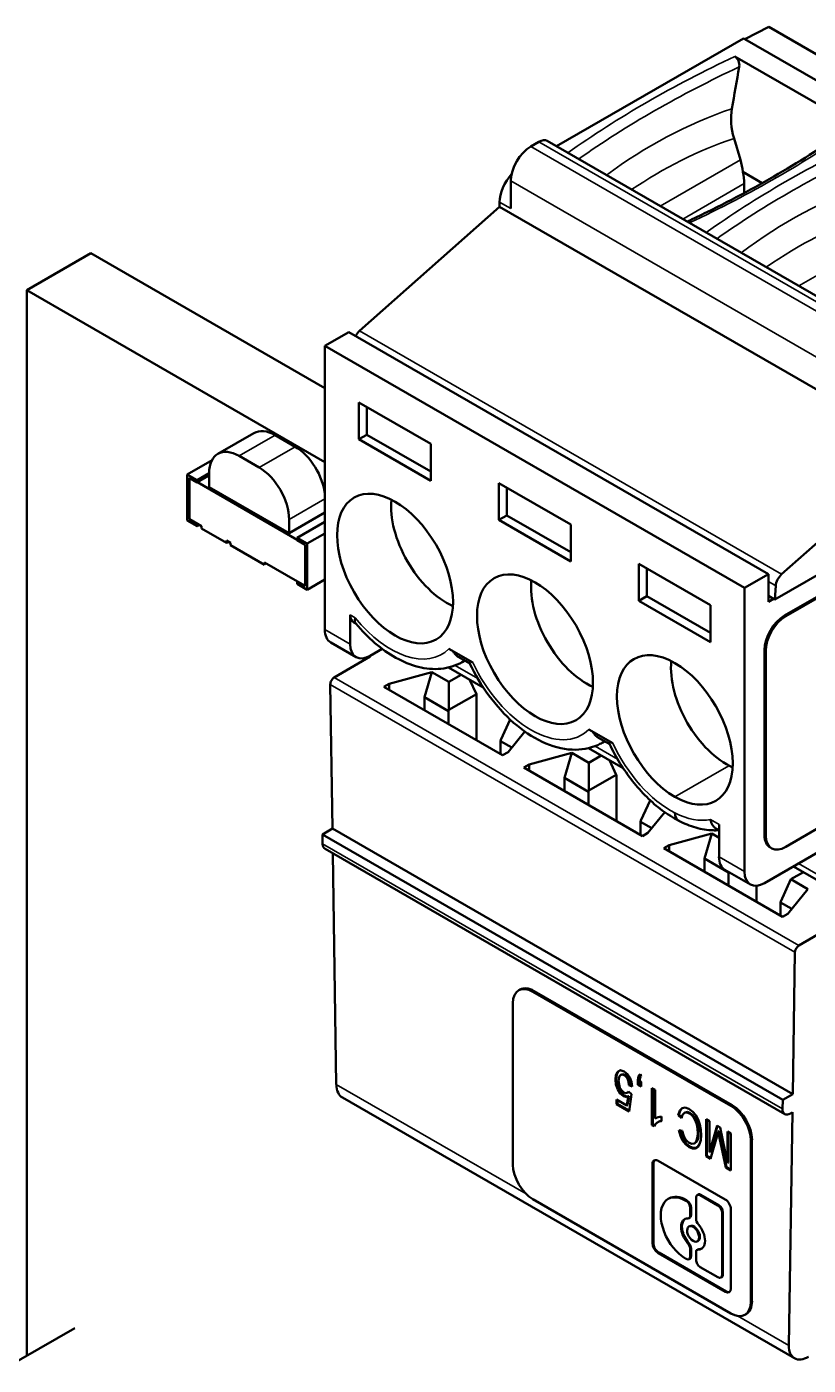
# Model space of a CAD drawing. Header units: millimetres. Extents: x 3100 to 5091, y 868 to 1900.
# Drawn here: x 4065.49 to 4079.31, y 1717.52 to 1741.21 of the extents above; entities that cross this region are included whole.
import ezdxf

# ---------------------------------------------------------------- set-up
doc = ezdxf.new("R2010")
doc.units = ezdxf.units.MM
doc.header["$LTSCALE"] = 1.8
doc.layers.add('외형선(ISO)', color=7, linetype='Continuous', lineweight=50)
doc.layers.add('좁은 외형선(ISO)', color=7, linetype='Continuous', lineweight=35)

msp = doc.modelspace()

# ---------------------------------------------------------------- linework, layer by layer
at = {"layer": '외형선(ISO)'}
for p, q in [((4078.19, 1740.99), (4078.614, 1741.21)), ((4078.614, 1741.21), (4086.035, 1736.925)), ((4074.862, 1739.094), (4078.168, 1741.003)), ((4078.168, 1741.003), (4078.19, 1740.99)), ((4078.19, 1740.99), (4085.611, 1736.706)), ((4078.015, 1740.683), (4080.164, 1739.442)), ((4074.407, 1739.092), (4074.548, 1739.174)), ((4074.698, 1739.188), (4081.787, 1735.096)), ((4078.001, 1739.233), (4078.114, 1738.856)), ((4078.501, 1738.443), (4078.155, 1738.642)), ((4074.053, 1737.99), (4074.053, 1738.48)), ((4078.182, 1738.433), (4078.182, 1738.268)), ((4073.855, 1738.022), (4073.855, 1738.104)), ((4071.379, 1735.827), (4073.855, 1738.022)), ((4081.318, 1733.713), (4073.855, 1738.022)), ((4066.625, 1737.2), (4065.493, 1736.547)), ((4066.625, 1737.2), (4070.765, 1734.81)), ((4070.765, 1733.503), (4065.493, 1736.547)), ((4065.493, 1736.547), (4065.493, 1717.686)), ((4070.765, 1735.561), (4071.189, 1735.806)), ((4071.189, 1735.806), (4078.61, 1731.521)), ((4070.765, 1730.54), (4070.765, 1735.561)), ((4070.765, 1735.561), (4078.186, 1731.276)), ((4071.366, 1734.561), (4071.366, 1733.908)), ((4072.639, 1733.826), (4071.366, 1734.561)), ((4071.507, 1734.479), (4071.507, 1733.989)), ((4069.51, 1734.016), (4068.873, 1733.649)), ((4070.238, 1733.775), (4069.885, 1733.979)), ((4071.366, 1733.908), (4071.507, 1733.989)), ((4071.366, 1733.908), (4072.639, 1733.173)), ((4072.639, 1733.336), (4071.507, 1733.989)), ((4072.639, 1733.173), (4072.639, 1733.826)), ((4069.602, 1733.408), (4069.248, 1733.612)), ((4078.843, 1731.518), (4081.318, 1733.713)), ((4068.77, 1733.539), (4068.331, 1733.286)), ((4082.728, 1733.384), (4078.721, 1731.071)), ((4068.331, 1733.286), (4068.331, 1732.47)), ((4068.507, 1733.184), (4068.331, 1733.286)), ((4068.366, 1733.225), (4068.507, 1733.143)), ((4068.366, 1732.49), (4068.366, 1733.225)), ((4068.371, 1733.222), (4068.371, 1732.493)), ((4068.507, 1733.184), (4068.718, 1733.305)), ((4068.507, 1733.143), (4068.507, 1733.184)), ((4068.507, 1733.143), (4068.513, 1733.146)), ((4068.513, 1733.146), (4068.718, 1733.265)), ((4070.275, 1732.129), (4068.513, 1733.146)), ((4068.718, 1733.305), (4068.718, 1733.061)), ((4073.841, 1733.132), (4073.841, 1732.479)), ((4075.114, 1732.397), (4073.841, 1733.132)), ((4068.718, 1733.061), (4070.132, 1732.244)), ((4073.982, 1732.56), (4073.982, 1733.05)), ((4078.893, 1730.787), (4082.575, 1732.913)), ((4082.496, 1732.842), (4078.914, 1730.774)), ((4068.331, 1732.47), (4068.507, 1732.368)), ((4068.371, 1732.493), (4068.366, 1732.49)), ((4068.507, 1732.408), (4068.366, 1732.49)), ((4068.371, 1732.493), (4068.513, 1732.411)), ((4068.513, 1732.411), (4068.507, 1732.408)), ((4068.507, 1732.368), (4068.507, 1732.408)), ((4068.583, 1732.371), (4068.513, 1732.411)), ((4070.765, 1732.609), (4070.132, 1732.244)), ((4070.132, 1732.244), (4070.132, 1732.489)), ((4070.765, 1732.446), (4070.275, 1732.163)), ((4073.841, 1732.479), (4073.982, 1732.56)), ((4073.841, 1732.479), (4075.114, 1731.744)), ((4075.114, 1731.907), (4073.982, 1732.56)), ((4068.548, 1732.391), (4068.507, 1732.368)), ((4068.583, 1732.33), (4068.583, 1732.371)), ((4068.583, 1732.33), (4069.027, 1732.074)), ((4070.275, 1732.163), (4070.275, 1732.123)), ((4070.452, 1732.061), (4070.275, 1732.163)), ((4070.452, 1732.061), (4070.765, 1732.242)), ((4075.114, 1731.744), (4075.114, 1732.397)), ((4069.098, 1732.073), (4069.027, 1732.114)), ((4069.027, 1732.114), (4069.027, 1732.074)), ((4069.098, 1732.033), (4069.098, 1732.073)), ((4069.098, 1732.033), (4069.695, 1731.688)), ((4070.275, 1732.123), (4070.416, 1732.041)), ((4070.416, 1732.041), (4070.416, 1731.306)), ((4070.452, 1731.245), (4070.452, 1732.061)), ((4070.281, 1731.391), (4069.695, 1731.729)), ((4069.695, 1731.729), (4069.695, 1731.688)), ((4076.316, 1731.703), (4076.316, 1731.05)), ((4077.585, 1730.97), (4076.316, 1731.703)), ((4076.457, 1731.132), (4076.457, 1731.621)), ((4078.186, 1731.276), (4078.61, 1731.521)), ((4078.61, 1731.521), (4078.61, 1731.032)), ((4070.275, 1731.388), (4070.281, 1731.391)), ((4070.275, 1731.388), (4070.275, 1731.347)), ((4070.416, 1731.306), (4070.275, 1731.388)), ((4070.275, 1731.347), (4070.452, 1731.245)), ((4070.281, 1731.391), (4070.416, 1731.312)), ((4070.765, 1731.425), (4070.452, 1731.245)), ((4078.186, 1726.255), (4078.186, 1731.276)), ((4078.721, 1731.071), (4078.738, 1731.314)), ((4076.316, 1731.05), (4076.457, 1731.132)), ((4076.316, 1731.05), (4077.585, 1730.317)), ((4076.457, 1731.132), (4077.585, 1730.48)), ((4078.61, 1731.135), (4078.7, 1731.083)), ((4078.61, 1731.032), (4078.7, 1731.083)), ((4078.7, 1731.083), (4078.721, 1731.071)), ((4071.213, 1730.281), (4071.213, 1730.8)), ((4077.585, 1730.317), (4077.585, 1730.97)), ((4071.275, 1730.663), (4071.318, 1730.639)), ((4071.317, 1730.052), (4070.868, 1730.311)), ((4071.567, 1730.06), (4070.931, 1729.693)), ((4071.469, 1730.003), (4071.469, 1730.036)), ((4071.567, 1730.06), (4071.552, 1730.069)), ((4071.778, 1730.198), (4071.567, 1730.077)), ((4072.959, 1730.2), (4073.381, 1729.956)), ((4073.328, 1729.938), (4073.131, 1730.052)), ((4078.54, 1726.898), (4078.54, 1730.174)), ((4078.561, 1730.162), (4078.561, 1726.885)), ((4072.953, 1729.869), (4073.565, 1729.515)), ((4073.195, 1729.965), (4073.238, 1729.99)), ((4070.861, 1729.569), (4070.9, 1727.016)), ((4071.903, 1729.58), (4071.809, 1729.525)), ((4071.903, 1729.58), (4072.658, 1729.784)), ((4071.903, 1729.471), (4071.903, 1729.58)), ((4072.529, 1729.341), (4072.658, 1729.784)), ((4072.658, 1729.784), (4072.958, 1729.612)), ((4072.958, 1729.612), (4073.178, 1729.739)), ((4072.958, 1729.612), (4072.958, 1729.116)), ((4073.444, 1729.397), (4073.325, 1729.654)), ((4073.909, 1728.313), (4071.809, 1729.525)), ((4072.529, 1729.109), (4072.529, 1729.341)), ((4072.529, 1729.341), (4072.954, 1729.096)), ((4072.958, 1729.116), (4073.444, 1729.397)), ((4073.444, 1729.397), (4073.449, 1729.382)), ((4073.449, 1728.579), (4073.449, 1729.382)), ((4072.958, 1729.116), (4072.954, 1729.096)), ((4072.954, 1728.865), (4072.954, 1729.096)), ((4074.044, 1728.945), (4073.877, 1728.586)), ((4074.004, 1728.368), (4074.301, 1728.734)), ((4075.434, 1728.771), (4075.856, 1728.527)), ((4075.803, 1728.509), (4075.606, 1728.623)), ((4073.877, 1728.586), (4073.873, 1728.566)), ((4073.873, 1728.334), (4073.873, 1728.566)), ((4074.071, 1728.451), (4073.873, 1728.566)), ((4075.428, 1728.44), (4076.04, 1728.087)), ((4075.67, 1728.536), (4075.713, 1728.561)), ((4073.909, 1728.313), (4074.004, 1728.368)), ((4074.378, 1728.151), (4074.284, 1728.097)), ((4074.378, 1728.151), (4075.133, 1728.356)), ((4074.378, 1728.042), (4074.378, 1728.151)), ((4075.004, 1727.912), (4075.133, 1728.356)), ((4075.133, 1728.356), (4075.433, 1728.183)), ((4075.433, 1728.183), (4075.653, 1728.31)), ((4075.433, 1728.183), (4075.433, 1727.688)), ((4075.919, 1727.969), (4075.8, 1728.225)), ((4076.384, 1726.884), (4074.284, 1728.097)), ((4075.004, 1727.912), (4075.428, 1727.668)), ((4075.004, 1727.681), (4075.004, 1727.912)), ((4075.433, 1727.688), (4075.919, 1727.969)), ((4075.919, 1727.969), (4075.923, 1727.953)), ((4075.923, 1727.15), (4075.923, 1727.953)), ((4075.433, 1727.688), (4075.428, 1727.668)), ((4075.428, 1727.436), (4075.428, 1727.668)), ((4076.518, 1727.516), (4076.352, 1727.157)), ((4076.478, 1726.939), (4076.776, 1727.305)), ((4070.723, 1726.914), (4070.9, 1727.016)), ((4070.9, 1727.016), (4079.038, 1722.318)), ((4076.352, 1727.157), (4076.348, 1727.137)), ((4076.348, 1726.905), (4076.348, 1727.137)), ((4076.546, 1727.022), (4076.348, 1727.137)), ((4077.689, 1727.012), (4077.735, 1726.986)), ((4077.735, 1726.516), (4077.735, 1727.087)), ((4078.914, 1726.692), (4079.537, 1727.051)), ((4070.725, 1726.749), (4070.723, 1726.914)), ((4070.723, 1726.914), (4078.861, 1722.215)), ((4076.384, 1726.884), (4076.478, 1726.939)), ((4076.853, 1726.722), (4076.758, 1726.668)), ((4076.853, 1726.722), (4077.608, 1726.927)), ((4076.853, 1726.613), (4076.853, 1726.722)), ((4077.479, 1726.484), (4077.608, 1726.927)), ((4077.608, 1726.927), (4077.735, 1726.854)), ((4078.54, 1726.898), (4078.561, 1726.885)), ((4078.898, 1721.963), (4070.768, 1726.657)), ((4070.906, 1726.577), (4070.967, 1722.486)), ((4078.859, 1725.455), (4076.758, 1726.668)), ((4077.479, 1726.484), (4077.903, 1726.239)), ((4077.479, 1726.252), (4077.479, 1726.484)), ((4079.53, 1726.622), (4078.54, 1726.051)), ((4078.664, 1726.667), (4078.643, 1726.679)), ((4077.838, 1726.287), (4078.29, 1726.026)), ((4077.905, 1726.248), (4077.903, 1726.239)), ((4077.903, 1726.007), (4077.903, 1726.239)), ((4079.008, 1726.119), (4079.228, 1726.246)), ((4079.053, 1726.347), (4079.537, 1726.068)), ((4078.398, 1725.721), (4078.398, 1726.003)), ((4079.008, 1726.119), (4078.827, 1725.728)), ((4079.307, 1725.946), (4079.008, 1726.119)), ((4078.953, 1725.51), (4079.307, 1725.946)), ((4078.827, 1725.728), (4078.823, 1725.708)), ((4079.021, 1725.593), (4078.823, 1725.708)), ((4078.823, 1725.476), (4078.823, 1725.708)), ((4078.859, 1725.455), (4078.953, 1725.51)), ((4079.148, 1724.948), (4079.652, 1725.239)), ((4079.038, 1722.318), (4079.076, 1724.827)), ((4074.194, 1724.154), (4074.215, 1724.166)), ((4074.444, 1724.129), (4077.944, 1722.108)), ((4074.465, 1724.141), (4077.965, 1722.121)), ((4074.09, 1721.067), (4074.09, 1723.925)), ((4075.938, 1722.707), (4075.913, 1722.653)), ((4075.927, 1722.661), (4075.953, 1722.715)), ((4075.989, 1722.739), (4075.938, 1722.707)), ((4075.953, 1722.715), (4075.938, 1722.707)), ((4075.953, 1722.715), (4075.99, 1722.738)), ((4076.057, 1722.716), (4075.989, 1722.739)), ((4076.114, 1722.671), (4076.057, 1722.716)), ((4075.913, 1722.653), (4075.902, 1722.574)), ((4075.916, 1722.582), (4075.902, 1722.574)), ((4075.902, 1722.574), (4075.913, 1722.486)), ((4075.927, 1722.661), (4075.913, 1722.653)), ((4075.927, 1722.494), (4075.913, 1722.486)), ((4075.913, 1722.486), (4075.944, 1722.399)), ((4075.916, 1722.582), (4075.927, 1722.661)), ((4075.927, 1722.494), (4075.916, 1722.582)), ((4075.958, 1722.407), (4075.927, 1722.494)), ((4075.958, 1722.549), (4075.967, 1722.614)), ((4075.967, 1722.484), (4075.958, 1722.549)), ((4075.967, 1722.614), (4075.986, 1722.651)), ((4075.984, 1722.425), (4075.967, 1722.484)), ((4075.986, 1722.651), (4076.02, 1722.664)), ((4076.001, 1722.659), (4075.986, 1722.651)), ((4076.035, 1722.672), (4076.001, 1722.659)), ((4076.035, 1722.672), (4076.02, 1722.664)), ((4076.02, 1722.664), (4076.057, 1722.651)), ((4076.071, 1722.659), (4076.035, 1722.672)), ((4076.071, 1722.659), (4076.057, 1722.651)), ((4076.057, 1722.651), (4076.088, 1722.629)), ((4076.102, 1722.637), (4076.071, 1722.659)), ((4076.102, 1722.637), (4076.088, 1722.629)), ((4076.088, 1722.629), (4076.114, 1722.59)), ((4076.128, 1722.598), (4076.102, 1722.637)), ((4076.156, 1722.61), (4076.114, 1722.671)), ((4076.128, 1722.598), (4076.114, 1722.59)), ((4076.114, 1722.59), (4076.134, 1722.538)), ((4076.148, 1722.546), (4076.128, 1722.598)), ((4076.148, 1722.546), (4076.134, 1722.538)), ((4076.134, 1722.538), (4076.142, 1722.476)), ((4076.156, 1722.484), (4076.142, 1722.476)), ((4076.142, 1722.476), (4076.199, 1722.451)), ((4076.156, 1722.484), (4076.148, 1722.546)), ((4076.187, 1722.535), (4076.156, 1722.61)), ((4076.197, 1722.466), (4076.156, 1722.484)), ((4076.199, 1722.451), (4076.187, 1722.535)), ((4076.303, 1722.606), (4076.3, 1722.567)), ((4076.315, 1722.575), (4076.3, 1722.567)), ((4076.3, 1722.567), (4076.3, 1722.482)), ((4076.315, 1722.49), (4076.3, 1722.482)), ((4076.3, 1722.482), (4076.36, 1722.448)), ((4076.312, 1722.638), (4076.303, 1722.606)), ((4076.317, 1722.614), (4076.303, 1722.606)), ((4076.326, 1722.658), (4076.312, 1722.638)), ((4076.326, 1722.646), (4076.312, 1722.638)), ((4076.315, 1722.575), (4076.317, 1722.614)), ((4076.315, 1722.49), (4076.315, 1722.575)), ((4076.36, 1722.464), (4076.315, 1722.49)), ((4076.317, 1722.614), (4076.326, 1722.646)), ((4076.346, 1722.671), (4076.326, 1722.658)), ((4076.326, 1722.646), (4076.34, 1722.666)), ((4076.34, 1722.666), (4076.326, 1722.658)), ((4076.332, 1722.549), (4076.334, 1722.58)), ((4076.36, 1722.533), (4076.332, 1722.549)), ((4076.334, 1722.58), (4076.34, 1722.605)), ((4076.34, 1722.666), (4076.346, 1722.67)), ((4076.34, 1722.605), (4076.348, 1722.621)), ((4076.36, 1722.63), (4076.346, 1722.671)), ((4076.348, 1722.621), (4076.36, 1722.63)), ((4076.36, 1722.448), (4076.36, 1722.533)), ((4079.069, 1717.64), (4071.075, 1722.255)), ((4076.105, 1722.115), (4075.924, 1722.22)), ((4075.924, 1722.22), (4075.924, 1722.138)), ((4075.938, 1722.147), (4075.938, 1722.212)), ((4075.958, 1722.407), (4075.944, 1722.399)), ((4075.944, 1722.399), (4075.989, 1722.328)), ((4076.003, 1722.337), (4075.958, 1722.407)), ((4076.015, 1722.379), (4075.984, 1722.425)), ((4076.003, 1722.337), (4075.989, 1722.328)), ((4075.989, 1722.328), (4076.043, 1722.281)), ((4076.057, 1722.289), (4076.003, 1722.337)), ((4076.054, 1722.344), (4076.015, 1722.379)), ((4076.057, 1722.289), (4076.043, 1722.281)), ((4076.043, 1722.281), (4076.088, 1722.267)), ((4076.083, 1722.335), (4076.054, 1722.344)), ((4076.102, 1722.275), (4076.057, 1722.289)), ((4076.102, 1722.336), (4076.083, 1722.335)), ((4076.102, 1722.275), (4076.088, 1722.267)), ((4076.088, 1722.267), (4076.128, 1722.273)), ((4076.122, 1722.345), (4076.102, 1722.336)), ((4076.142, 1722.281), (4076.102, 1722.275)), ((4076.128, 1722.273), (4076.105, 1722.115)), ((4076.119, 1722.123), (4076.142, 1722.281)), ((4076.134, 1722.363), (4076.122, 1722.345)), ((4076.136, 1722.353), (4076.122, 1722.345)), ((4076.142, 1722.281), (4076.128, 1722.273)), ((4076.19, 1722.318), (4076.134, 1722.363)), ((4076.136, 1722.353), (4076.139, 1722.358)), ((4076.145, 1722.011), (4076.19, 1722.318)), ((4076.549, 1722.423), (4076.549, 1721.769)), ((4076.606, 1722.391), (4076.549, 1722.423)), ((4076.563, 1721.778), (4076.563, 1722.415)), ((4076.606, 1721.883), (4076.606, 1722.391)), ((4078.859, 1722.054), (4078.861, 1722.215)), ((4079.038, 1722.318), (4078.861, 1722.215)), ((4075.938, 1722.147), (4075.924, 1722.138)), ((4075.924, 1722.138), (4076.145, 1722.011)), ((4076.147, 1722.026), (4075.938, 1722.147)), ((4076.119, 1722.123), (4076.105, 1722.115)), ((4077.041, 1722.026), (4077.013, 1721.944)), ((4077.027, 1721.953), (4077.056, 1722.034)), ((4077.084, 1722.07), (4077.041, 1722.026)), ((4077.056, 1722.034), (4077.041, 1722.026)), ((4077.056, 1722.034), (4077.092, 1722.072)), ((4077.138, 1722.08), (4077.084, 1722.07)), ((4077.092, 1721.952), (4077.123, 1721.982)), ((4077.123, 1721.982), (4077.163, 1721.992)), ((4077.138, 1721.99), (4077.123, 1721.982)), ((4077.203, 1722.054), (4077.138, 1722.08)), ((4077.177, 1722), (4077.138, 1721.99)), ((4077.177, 1722), (4077.163, 1721.992)), ((4077.163, 1721.992), (4077.211, 1721.972)), ((4077.225, 1721.98), (4077.177, 1722)), ((4077.273, 1722.005), (4077.203, 1722.054)), ((4077.225, 1721.98), (4077.211, 1721.972)), ((4077.268, 1721.952), (4077.225, 1721.98)), ((4077.324, 1721.944), (4077.273, 1722.005)), ((4079.033, 1721.994), (4078.97, 1717.866)), ((4078.998, 1721.973), (4079.033, 1721.994)), ((4076.563, 1721.778), (4076.549, 1721.769)), ((4076.549, 1721.769), (4076.586, 1721.748)), ((4076.593, 1721.76), (4076.563, 1721.778)), ((4076.586, 1721.748), (4076.606, 1721.781)), ((4076.631, 1721.897), (4076.606, 1721.883)), ((4076.606, 1721.781), (4076.637, 1721.808)), ((4076.66, 1721.909), (4076.631, 1721.897)), ((4076.637, 1721.808), (4076.674, 1721.832)), ((4076.691, 1721.915), (4076.66, 1721.909)), ((4076.674, 1721.832), (4076.716, 1721.84)), ((4076.688, 1721.84), (4076.674, 1721.832)), ((4076.716, 1721.845), (4076.688, 1721.84)), ((4076.716, 1721.917), (4076.691, 1721.915)), ((4076.716, 1721.84), (4076.716, 1721.917)), ((4077.027, 1721.953), (4077.013, 1721.944)), ((4077.013, 1721.944), (4077.073, 1721.89)), ((4077.078, 1721.906), (4077.027, 1721.953)), ((4077.073, 1721.89), (4077.092, 1721.952)), ((4077.211, 1721.972), (4077.254, 1721.944)), ((4077.268, 1721.952), (4077.254, 1721.944)), ((4077.254, 1721.944), (4077.29, 1721.898)), ((4077.304, 1721.906), (4077.268, 1721.952)), ((4077.304, 1721.906), (4077.29, 1721.898)), ((4077.29, 1721.898), (4077.321, 1721.844)), ((4077.336, 1721.852), (4077.304, 1721.906)), ((4077.336, 1721.852), (4077.321, 1721.844)), ((4077.321, 1721.844), (4077.341, 1721.779)), ((4077.367, 1721.866), (4077.324, 1721.944)), ((4077.355, 1721.788), (4077.336, 1721.852)), ((4077.355, 1721.788), (4077.341, 1721.779)), ((4077.341, 1721.779), (4077.355, 1721.702)), ((4077.37, 1721.71), (4077.355, 1721.788)), ((4077.395, 1721.777), (4077.367, 1721.866)), ((4077.412, 1721.686), (4077.395, 1721.777)), ((4077.505, 1721.872), (4077.505, 1721.218)), ((4077.565, 1721.837), (4077.505, 1721.872)), ((4077.519, 1721.226), (4077.519, 1721.863)), ((4077.565, 1721.289), (4077.565, 1721.837)), ((4077.7, 1721.759), (4077.565, 1721.289)), ((4077.579, 1721.297), (4077.711, 1721.753)), ((4077.754, 1721.728), (4077.7, 1721.759)), ((4077.024, 1721.678), (4077.053, 1721.58)), ((4077.084, 1721.664), (4077.024, 1721.678)), ((4077.067, 1721.589), (4077.042, 1721.674)), ((4077.067, 1721.589), (4077.053, 1721.58)), ((4077.053, 1721.58), (4077.092, 1721.497)), ((4077.107, 1721.505), (4077.067, 1721.589)), ((4077.107, 1721.59), (4077.084, 1721.664)), ((4077.107, 1721.505), (4077.092, 1721.497)), ((4077.132, 1721.531), (4077.107, 1721.59)), ((4077.157, 1721.439), (4077.107, 1721.505)), ((4077.166, 1721.487), (4077.132, 1721.531)), ((4077.344, 1721.51), (4077.327, 1721.467)), ((4077.341, 1721.475), (4077.358, 1721.518)), ((4077.355, 1721.564), (4077.344, 1721.51)), ((4077.358, 1721.518), (4077.344, 1721.51)), ((4077.37, 1721.71), (4077.355, 1721.702)), ((4077.355, 1721.702), (4077.358, 1721.623)), ((4077.358, 1721.623), (4077.355, 1721.564)), ((4077.37, 1721.572), (4077.355, 1721.564)), ((4077.372, 1721.632), (4077.358, 1721.623)), ((4077.358, 1721.518), (4077.37, 1721.572)), ((4077.372, 1721.632), (4077.37, 1721.71)), ((4077.37, 1721.572), (4077.372, 1721.632)), ((4077.418, 1721.589), (4077.412, 1721.686)), ((4077.412, 1721.499), (4077.418, 1721.589)), ((4077.585, 1721.172), (4077.698, 1721.561)), ((4077.698, 1721.561), (4077.715, 1721.613)), ((4077.715, 1721.613), (4077.723, 1721.652)), ((4077.737, 1721.661), (4077.723, 1721.652)), ((4077.723, 1721.652), (4077.732, 1721.607)), ((4077.746, 1721.615), (4077.732, 1721.607)), ((4077.732, 1721.607), (4077.746, 1721.542)), ((4077.746, 1721.615), (4077.737, 1721.661)), ((4077.76, 1721.55), (4077.746, 1721.615)), ((4077.746, 1721.542), (4077.856, 1721.015)), ((4077.884, 1721.096), (4077.754, 1721.728)), ((4077.87, 1721.023), (4077.76, 1721.55)), ((4077.884, 1721.653), (4077.884, 1721.096)), ((4077.944, 1721.618), (4077.884, 1721.653)), ((4077.898, 1721.104), (4077.898, 1721.645)), ((4077.944, 1720.964), (4077.944, 1721.618)), ((4078.318, 1721.508), (4078.318, 1718.65)), ((4077.092, 1721.497), (4077.143, 1721.431)), ((4077.157, 1721.439), (4077.143, 1721.431)), ((4077.143, 1721.431), (4077.205, 1721.378)), ((4077.22, 1721.387), (4077.157, 1721.439)), ((4077.208, 1721.454), (4077.166, 1721.487)), ((4077.22, 1721.387), (4077.205, 1721.378)), ((4077.205, 1721.378), (4077.265, 1721.356)), ((4077.256, 1721.438), (4077.208, 1721.454)), ((4077.279, 1721.364), (4077.22, 1721.387)), ((4077.296, 1721.44), (4077.256, 1721.438)), ((4077.279, 1721.364), (4077.265, 1721.356)), ((4077.265, 1721.356), (4077.316, 1721.355)), ((4077.33, 1721.364), (4077.279, 1721.364)), ((4077.327, 1721.467), (4077.296, 1721.44)), ((4077.31, 1721.448), (4077.296, 1721.44)), ((4077.31, 1721.448), (4077.341, 1721.475)), ((4077.316, 1721.355), (4077.361, 1721.382)), ((4077.341, 1721.475), (4077.327, 1721.467)), ((4077.361, 1721.382), (4077.392, 1721.429)), ((4077.392, 1721.429), (4077.412, 1721.499)), ((4077.579, 1721.297), (4077.565, 1721.289)), ((4078.297, 1721.496), (4078.297, 1718.638)), ((4076.56, 1721.079), (4076.56, 1719.674)), ((4076.574, 1719.682), (4076.574, 1721.087)), ((4077.846, 1720.45), (4076.658, 1721.136)), ((4077.519, 1721.226), (4077.505, 1721.218)), ((4077.505, 1721.218), (4077.585, 1721.172)), ((4077.589, 1721.186), (4077.519, 1721.226)), ((4077.898, 1721.104), (4077.884, 1721.096)), ((4077.87, 1721.023), (4077.856, 1721.015)), ((4077.856, 1721.015), (4077.944, 1720.964)), ((4077.944, 1720.981), (4077.87, 1721.023)), ((4077.944, 1718.434), (4074.444, 1720.455)), ((4076.85, 1720.469), (4076.836, 1720.461)), ((4077.147, 1720.43), (4077.153, 1720.427)), ((4077.167, 1720.435), (4077.161, 1720.439)), ((4077.329, 1720.11), (4077.329, 1720.482)), ((4077.365, 1720.538), (4077.35, 1720.53)), ((4077.402, 1720.525), (4077.717, 1720.343)), ((4077.731, 1720.352), (4077.416, 1720.533)), ((4077.219, 1720.129), (4077.205, 1720.121)), ((4077.226, 1720.299), (4077.226, 1720.169)), ((4077.24, 1720.178), (4077.24, 1720.307)), ((4077.79, 1720.216), (4077.79, 1719.116)), ((4077.804, 1719.124), (4077.804, 1720.224)), ((4077.944, 1718.875), (4077.944, 1720.28)), ((4077.217, 1719.98), (4077.203, 1719.972)), ((4077.366, 1719.718), (4077.352, 1719.71)), ((4076.658, 1719.503), (4077.846, 1718.817)), ((4077.86, 1718.825), (4076.672, 1719.511)), ((4077.153, 1719.399), (4077.147, 1719.402)), ((4077.219, 1719.402), (4077.205, 1719.394)), ((4077.226, 1719.572), (4077.226, 1719.442)), ((4077.24, 1719.45), (4077.24, 1719.58)), ((4077.329, 1719.383), (4077.329, 1719.512)), ((4077.365, 1719.569), (4077.35, 1719.56)), ((4077.717, 1719.073), (4077.402, 1719.255)), ((4077.782, 1719.076), (4077.768, 1719.068)), ((4078.194, 1718.409), (4078.215, 1718.422)), ((4065.069, 1717.441), (4066.342, 1718.176))]:
    msp.add_line(p, q, dxfattribs=at)
for centre, major_axis, ratio, start_param, end_param in [((4090.709, 1723.164), (13.174, 90.158), 0.166903, 1.40174, 1.410117), ((4077.993, 1740.558), (-0.043, 0.134), 0.690585, 4.06364, 5.634101), ((4078.599, 1739.38), (0.295, -0.85), 0.683283, 4.030629, 4.648215), ((4074.407, 1738.684), (-0.25, -0.433), 0.57735, 3.926991, 5.497787), ((4074.548, 1738.929), (0.15, 0.26), 0.57735, 0, 0.785398), ((4077.619, 1738.72), (-0.231, 0.723), 0.675873, 4.393491, 4.683584), ((4074.209, 1738.308), (0.25, 0.433), 0.57735, 1.198175, 2.356194), ((4077.652, 1738.74), (0.375, -0.65), 0.57735, 0.785398, 1.10617), ((4071.416, 1735.69), (-0.1, -0.173), 0.57735, 4.18879, 4.778097), ((4069.885, 1733.367), (-0.375, 0.65), 0.57735, 5.497787, 6.283185), ((4069.248, 1732.999), (-0.375, 0.65), 0.57735, 5.497787, 7.068583), ((4070.238, 1733.163), (-0.375, 0.65), 0.57735, 4.042525, 5.497787), ((4069.602, 1732.795), (-0.375, 0.65), 0.57735, 3.926991, 5.497787), ((4072.925, 1732.15), (0.7, -1.212), 0.57735, 3.821315, 5.603), ((4069.361, 1731.84), (-0.525, 0), 0.57735, 5.30614, 5.402404), ((4069.361, 1731.84), (-0.425, 0), 0.57735, 2.474115, 2.593716), ((4078.879, 1731.381), (-0.1, -0.173), 0.57735, 4.18879, 5.410521), ((4075.4, 1730.721), (0.7, -1.212), 0.57735, 3.821315, 5.603), ((4071.425, 1730.923), (-0.15, -0.26), 0.57735, 5.497787, 6.283185), ((4078.893, 1730.378), (-0.25, -0.433), 0.57735, 3.926991, 5.497787), ((4078.914, 1730.366), (-0.25, -0.433), 0.57735, 3.926991, 5.497787), ((4071.118, 1730.744), (-0.25, -0.433), 0.57735, 5.497787, 6.283185), ((4071.567, 1730.485), (-0.25, -0.433), 0.57735, 5.497787, 7.068583), ((4076.956, 1728.762), (-0.725, 1.256), 0.57735, 5.499511, 8.637656), ((4077.875, 1729.292), (0.7, -1.212), 0.57735, 3.821315, 5.599385), ((4076.952, 1728.764), (0.725, -1.256), 0.57735, 5.499511, 8.637656), ((4070.932, 1729.61), (-0.0487, -0.0874), 0.587337, 3.917954, 5.488751), ((4077.168, 1727.417), (-0.15, -0.26), 0.577133, 5.496593, 6.346639), ((4070.867, 1726.831), (-0.097, -0.175), 0.587337, 5.488751, 6.274149), ((4078.893, 1727.112), (-0.25, -0.433), 0.57735, 5.523799, 6.283185), ((4078.914, 1727.1), (-0.25, -0.433), 0.57735, 5.523799, 7.068583), ((4078.088, 1726.72), (-0.25, -0.433), 0.57735, 5.497787, 6.283185), ((4078.54, 1726.459), (-0.25, -0.433), 0.57735, 5.497787, 7.068583), ((4079.147, 1724.867), (-0.0513, -0.0859), 0.567188, 3.935418, 5.506214), ((4074.444, 1723.721), (-0.25, 0.433), 0.57735, 5.497787, 7.068583), ((4074.465, 1723.733), (-0.25, 0.433), 0.57735, 5.497787, 6.283185), ((4071.321, 1722.69), (-0.243, -0.437), 0.587337, 5.488751, 6.274149), ((4077.944, 1721.7), (-0.25, 0.433), 0.57735, 3.926991, 5.497787), ((4077.965, 1721.712), (-0.25, 0.433), 0.57735, 3.926991, 5.497787), ((4079, 1722.135), (-0.103, -0.172), 0.567188, 5.506214, 7.077011), ((4074.444, 1720.863), (0.25, -0.433), 0.57735, 3.926991, 5.497787), ((4076.658, 1721.022), (-0.069, 0.121), 0.577318, 5.505237, 7.076034), ((4076.672, 1721.03), (-0.069, 0.121), 0.577318, 0.105633, 0.792848), ((4077.147, 1719.916), (-0.31, 0.545), 0.577318, 5.505237, 8.64683), ((4077.161, 1719.924), (-0.31, 0.545), 0.577318, 5.505237, 6.28691), ((4077.153, 1720.342), (-0.0515, 0.0906), 0.577318, 3.934441, 5.505237), ((4077.167, 1720.35), (-0.0515, 0.0906), 0.577318, 3.934441, 5.505237), ((4077.402, 1720.439), (-0.0515, 0.0906), 0.577318, 5.505237, 7.076034), ((4077.416, 1720.448), (-0.0515, 0.0906), 0.577318, 5.505237, 6.28691), ((4077.717, 1720.258), (-0.0515, 0.0906), 0.577318, 3.934441, 5.505237), ((4077.731, 1720.266), (-0.0515, 0.0906), 0.577318, 3.934441, 5.505237), ((4077.846, 1720.336), (-0.069, 0.121), 0.577318, 3.934441, 5.505237), ((4077.277, 1719.841), (-0.149, 0.262), 0.577318, 5.957015, 8.195052), ((4077.292, 1719.849), (-0.149, 0.262), 0.577318, 0.050695, 1.911867), ((4077.153, 1720.212), (-0.0515, 0.0906), 0.577324, 2.815421, 3.934453), ((4077.167, 1720.22), (-0.0515, 0.0906), 0.577324, 3.14532, 3.934453), ((4077.402, 1720.068), (-0.0515, 0.0906), 0.577312, 0.792847, 1.911879), ((4077.277, 1719.841), (-0.074, 0.131), 0.577318, 3.934441, 7.076034), ((4077.277, 1719.841), (-0.074, 0.131), 0.577318, 0.792848, 3.934441), ((4077.292, 1719.849), (-0.074, 0.131), 0.577318, 3.934441, 6.286911), ((4077.277, 1719.841), (-0.149, 0.262), 0.577318, 2.815422, 5.053459), ((4076.658, 1719.617), (-0.069, 0.121), 0.577318, 0.792848, 2.363645), ((4076.672, 1719.625), (-0.069, 0.121), 0.577318, 0.792848, 2.363645), ((4077.153, 1719.614), (-0.0515, 0.0906), 0.577312, 3.93444, 5.053472), ((4077.167, 1719.622), (-0.0515, 0.0906), 0.577312, 3.93444, 5.053472), ((4077.292, 1719.849), (-0.074, 0.131), 0.577318, 3.145319, 3.934441), ((4077.153, 1719.484), (-0.0515, 0.0906), 0.577318, 2.363645, 3.934441), ((4077.167, 1719.492), (-0.0515, 0.0906), 0.577318, 3.145317, 3.934441), ((4077.402, 1719.47), (-0.0515, 0.0906), 0.577324, 5.957014, 7.076045), ((4077.402, 1719.34), (-0.0515, 0.0906), 0.577318, 0.792848, 2.363645), ((4077.416, 1719.478), (-0.0515, 0.0906), 0.577324, 5.957014, 6.286913), ((4077.292, 1719.849), (-0.149, 0.262), 0.577318, 2.815422, 3.098347), ((4077.717, 1719.159), (-0.0515, 0.0906), 0.577318, 2.363645, 3.934441), ((4077.731, 1719.167), (-0.0515, 0.0906), 0.577318, 3.145317, 3.934441), ((4077.846, 1718.931), (-0.069, 0.121), 0.577318, 2.363645, 3.934441), ((4077.86, 1718.939), (-0.069, 0.121), 0.577318, 2.363645, 3.04341), ((4077.944, 1718.842), (0.25, -0.433), 0.57735, 5.497787, 7.068583), ((4077.965, 1718.855), (0.25, -0.433), 0.57735, 0, 0.785398), ((4079.324, 1718.07), (-0.256, -0.429), 0.567188, 5.506214, 7.077011)]:
    msp.add_ellipse(centre, major_axis=major_axis, ratio=ratio, start_param=start_param, end_param=end_param, dxfattribs=at)
for centre in [(4072.006, 1731.619), (4074.481, 1730.191)]:
    msp.add_ellipse(centre, major_axis=(-0.725, 1.256), ratio=0.57735, dxfattribs=at)
for points, knots in [([(4080.084, 1739.442), (4079.891, 1739.306), (4079.693, 1739.171), (4079.286, 1738.907), (4079.078, 1738.778), (4078.65, 1738.526), (4078.431, 1738.402), (4077.984, 1738.161), (4077.755, 1738.043), (4077.406, 1737.872), (4077.29, 1737.816), (4077.172, 1737.76)], [3.0380597, 3.0380597, 3.0380597, 3.0380597, 3.0839743, 3.0839743, 3.1298889, 3.1298889, 3.1758036, 3.1758036, 3.2217182, 3.2217182, 3.2445003, 3.2445003, 3.2445003, 3.2445003]), ([(4071.311, 1730.646), (4071.31, 1730.648), (4071.309, 1730.65), (4071.307, 1730.652), (4071.305, 1730.655), (4071.303, 1730.659), (4071.301, 1730.664), (4071.3, 1730.668), (4071.298, 1730.673), (4071.297, 1730.677), (4071.296, 1730.682), (4071.296, 1730.688), (4071.296, 1730.693), (4071.295, 1730.698), (4071.295, 1730.704), (4071.296, 1730.71), (4071.296, 1730.716), (4071.297, 1730.722), (4071.298, 1730.729), (4071.299, 1730.735), (4071.301, 1730.742), (4071.303, 1730.749)], [0.282554, 0.282554, 0.282554, 0.282554, 0.2993637, 0.2993637, 0.2993637, 0.3291936, 0.3291936, 0.3291936, 0.3590076, 0.3590076, 0.3590076, 0.3889136, 0.3889136, 0.3889136, 0.4189471, 0.4189471, 0.4189471, 0.4489733, 0.4489733, 0.4489733, 0.4788553, 0.4788553, 0.4788553, 0.4788553]), ([(4071.311, 1730.646), (4071.417, 1730.519), (4071.531, 1730.403), (4071.769, 1730.199), (4071.894, 1730.111), (4072.15, 1729.968), (4072.282, 1729.913), (4072.549, 1729.846), (4072.685, 1729.833), (4072.95, 1729.859), (4073.08, 1729.899), (4073.195, 1729.965)], [1.076929, 1.076929, 1.076929, 1.076929, 1.332782, 1.332782, 1.588635, 1.588635, 1.844488, 1.844488, 2.100341, 2.100341, 2.356194, 2.356194, 2.356194, 2.356194]), ([(4073.131, 1730.052), (4073.131, 1730.052), (4073.131, 1730.052), (4073.131, 1730.052), (4073.124, 1730.056), (4073.118, 1730.06), (4073.112, 1730.064), (4073.106, 1730.068), (4073.1, 1730.073), (4073.095, 1730.078), (4073.089, 1730.083), (4073.083, 1730.088), (4073.078, 1730.093), (4073.067, 1730.104), (4073.057, 1730.116), (4073.047, 1730.129), (4073.042, 1730.136), (4073.038, 1730.142), (4073.033, 1730.149), (4073.03, 1730.153), (4073.028, 1730.158), (4073.025, 1730.162)], [0.2407241, 0.2407241, 0.2407241, 0.2407241, 0.2407597, 0.2407597, 0.2407597, 0.2675408, 0.2675408, 0.2675408, 0.2942374, 0.2942374, 0.2942374, 0.3208869, 0.3208869, 0.3208869, 0.3741831, 0.3741831, 0.3741831, 0.400827, 0.400827, 0.400827, 0.4169882, 0.4169882, 0.4169882, 0.4169882]), ([(4073.329, 1729.987), (4073.328, 1729.984), (4073.327, 1729.982), (4073.326, 1729.98), (4073.325, 1729.976), (4073.324, 1729.973), (4073.324, 1729.969), (4073.322, 1729.963), (4073.322, 1729.957), (4073.323, 1729.952), (4073.323, 1729.949), (4073.324, 1729.947), (4073.325, 1729.945), (4073.325, 1729.945), (4073.325, 1729.945), (4073.325, 1729.944)], [0.0105272, 0.0105272, 0.0105272, 0.0105272, 0.0266884, 0.0266884, 0.0266884, 0.0533323, 0.0533323, 0.0533323, 0.1066284, 0.1066284, 0.1066284, 0.133278, 0.133278, 0.133278, 0.1339087, 0.1339087, 0.1339087, 0.1339087]), ([(4073.325, 1729.944), (4073.419, 1729.743), (4073.535, 1729.549), (4073.798, 1729.192), (4073.945, 1729.029), (4074.262, 1728.752), (4074.432, 1728.637), (4074.779, 1728.472), (4074.958, 1728.422), (4075.293, 1728.406), (4075.449, 1728.432), (4075.617, 1728.508), (4075.644, 1728.521), (4075.67, 1728.536)], [0.637054, 0.637054, 0.637054, 0.637054, 0.977006, 0.977006, 1.317214, 1.317214, 1.660915, 1.660915, 2.001281, 2.001281, 2.298494, 2.298494, 2.356194, 2.356194, 2.356194, 2.356194]), ([(4075.606, 1728.623), (4075.606, 1728.623), (4075.606, 1728.623), (4075.606, 1728.623), (4075.599, 1728.627), (4075.593, 1728.631), (4075.587, 1728.635), (4075.581, 1728.639), (4075.575, 1728.644), (4075.569, 1728.649), (4075.564, 1728.654), (4075.558, 1728.659), (4075.553, 1728.664), (4075.542, 1728.675), (4075.531, 1728.687), (4075.522, 1728.7), (4075.517, 1728.707), (4075.512, 1728.713), (4075.508, 1728.72), (4075.505, 1728.724), (4075.503, 1728.729), (4075.5, 1728.733)], [0.2407241, 0.2407241, 0.2407241, 0.2407241, 0.2407597, 0.2407597, 0.2407597, 0.2675408, 0.2675408, 0.2675408, 0.2942374, 0.2942374, 0.2942374, 0.3208869, 0.3208869, 0.3208869, 0.3741831, 0.3741831, 0.3741831, 0.400827, 0.400827, 0.400827, 0.4169882, 0.4169882, 0.4169882, 0.4169882]), ([(4075.804, 1728.558), (4075.803, 1728.555), (4075.802, 1728.553), (4075.801, 1728.551), (4075.8, 1728.547), (4075.799, 1728.544), (4075.798, 1728.541), (4075.797, 1728.534), (4075.797, 1728.528), (4075.798, 1728.523), (4075.798, 1728.52), (4075.799, 1728.518), (4075.8, 1728.516), (4075.8, 1728.516), (4075.8, 1728.516), (4075.8, 1728.516)], [0.0105272, 0.0105272, 0.0105272, 0.0105272, 0.0266884, 0.0266884, 0.0266884, 0.0533323, 0.0533323, 0.0533323, 0.1066284, 0.1066284, 0.1066284, 0.133278, 0.133278, 0.133278, 0.1339087, 0.1339087, 0.1339087, 0.1339087]), ([(4075.8, 1728.516), (4075.855, 1728.399), (4075.916, 1728.284), (4076.052, 1728.064), (4076.126, 1727.958), (4076.284, 1727.757), (4076.368, 1727.663), (4076.544, 1727.489), (4076.636, 1727.409), (4076.825, 1727.268), (4076.922, 1727.206), (4077.022, 1727.155)], [0.6370543, 0.6370543, 0.6370543, 0.6370543, 0.8340178, 0.8340178, 1.0309813, 1.0309813, 1.2279449, 1.2279449, 1.4249084, 1.4249084, 1.6218719, 1.6218719, 1.6218719, 1.6218719]), ([(4076.956, 1727.295), (4076.956, 1727.264), (4076.962, 1727.232), (4076.982, 1727.188), (4076.999, 1727.168), (4077.019, 1727.156), (4077.021, 1727.155), (4077.022, 1727.155)], [0.13343006, 0.13343006, 0.13343006, 0.13343006, 0.14454754, 0.14454754, 0.1556678, 0.1556678, 0.15649624, 0.15649624, 0.15649624, 0.15649624]), ([(4077.022, 1727.155), (4077.072, 1727.129), (4077.121, 1727.106), (4077.222, 1727.066), (4077.273, 1727.048), (4077.375, 1727.02), (4077.426, 1727.008), (4077.529, 1726.992), (4077.58, 1726.987), (4077.665, 1726.985), (4077.698, 1726.985), (4077.732, 1726.987)], [1.6243458, 1.6243458, 1.6243458, 1.6243458, 1.7222782, 1.7222782, 1.8202105, 1.8202105, 1.9181428, 1.9181428, 2.0160752, 2.0160752, 2.0797706, 2.0797706, 2.0797706, 2.0797706]), ([(4077.583, 1727.175), (4077.585, 1727.166), (4077.587, 1727.157), (4077.59, 1727.148), (4077.593, 1727.14), (4077.596, 1727.131), (4077.599, 1727.123), (4077.602, 1727.115), (4077.606, 1727.107), (4077.61, 1727.1), (4077.613, 1727.092), (4077.618, 1727.085), (4077.622, 1727.078), (4077.626, 1727.071), (4077.631, 1727.065), (4077.636, 1727.058), (4077.641, 1727.052), (4077.646, 1727.046), (4077.652, 1727.041), (4077.657, 1727.036), (4077.663, 1727.031), (4077.668, 1727.026), (4077.674, 1727.021), (4077.68, 1727.017), (4077.687, 1727.013), (4077.687, 1727.013), (4077.688, 1727.013), (4077.689, 1727.012)], [0, 0, 0, 0, 0.0300192, 0.0300192, 0.0300192, 0.0601847, 0.0601847, 0.0601847, 0.0903616, 0.0903616, 0.0903616, 0.1204176, 0.1204176, 0.1204176, 0.1503652, 0.1503652, 0.1503652, 0.1803345, 0.1803345, 0.1803345, 0.210278, 0.210278, 0.210278, 0.240248, 0.240248, 0.240248, 0.2437564, 0.2437564, 0.2437564, 0.2437564])]:
    msp.add_open_spline(points, degree=3, knots=knots, dxfattribs=at)
at = {"layer": '좁은 외형선(ISO)'}
for p, q in [((4081.495, 1734.999), (4074.407, 1739.092)), ((4074.548, 1739.174), (4081.637, 1735.081)), ((4076.694, 1738.036), (4078.114, 1738.856)), ((4081.142, 1734.387), (4074.053, 1738.48)), ((4077.094, 1737.805), (4078.182, 1738.433)), ((4073.855, 1738.104), (4074.053, 1737.99)), ((4079.144, 1736.622), (4080.594, 1737.459)), ((4071.379, 1735.827), (4078.843, 1731.518)), ((4069.885, 1733.979), (4069.248, 1733.612)), ((4070.238, 1733.775), (4069.602, 1733.408)), ((4070.765, 1732.854), (4070.132, 1732.489)), ((4078.61, 1731.388), (4078.738, 1731.314)), ((4071.303, 1730.749), (4071.213, 1730.8)), ((4078.914, 1730.774), (4078.893, 1730.787)), ((4070.765, 1730.54), (4071.213, 1730.281)), ((4078.561, 1730.162), (4078.54, 1730.174)), ((4073.467, 1729.673), (4073.067, 1729.904)), ((4079.076, 1724.827), (4070.861, 1729.569)), ((4070.931, 1729.693), (4079.148, 1724.948)), ((4075.942, 1728.245), (4075.542, 1728.475)), ((4077.909, 1728.13), (4076.954, 1727.579)), ((4077.735, 1727.087), (4077.583, 1727.175)), ((4070.725, 1726.749), (4078.859, 1722.054)), ((4078.186, 1726.255), (4077.735, 1726.516)), ((4079.53, 1726.173), (4079.141, 1726.398)), ((4074.465, 1724.141), (4074.444, 1724.129)), ((4070.967, 1722.486), (4074.323, 1720.549)), ((4077.965, 1722.121), (4077.944, 1722.108)), ((4077.76, 1721.55), (4077.746, 1721.542)), ((4078.318, 1721.508), (4078.297, 1721.496)), ((4076.574, 1721.087), (4076.56, 1721.079)), ((4077.161, 1720.439), (4077.147, 1720.43)), ((4077.167, 1720.435), (4077.153, 1720.427)), ((4077.416, 1720.533), (4077.402, 1720.525)), ((4077.731, 1720.352), (4077.717, 1720.343)), ((4077.24, 1720.307), (4077.226, 1720.299)), ((4077.24, 1720.178), (4077.226, 1720.169)), ((4077.804, 1720.224), (4077.79, 1720.216)), ((4076.574, 1719.682), (4076.56, 1719.674)), ((4077.199, 1719.68), (4077.185, 1719.672)), ((4077.398, 1719.788), (4077.384, 1719.78)), ((4076.672, 1719.511), (4076.658, 1719.503)), ((4077.24, 1719.58), (4077.226, 1719.572)), ((4077.24, 1719.45), (4077.226, 1719.442)), ((4077.384, 1719.573), (4077.37, 1719.565)), ((4077.804, 1719.124), (4077.79, 1719.116)), ((4077.86, 1718.825), (4077.846, 1718.817)), ((4078.318, 1718.65), (4078.297, 1718.638)), ((4078.064, 1718.389), (4078.97, 1717.866))]:
    msp.add_line(p, q, dxfattribs=at)
for centre, major_axis, ratio, start_param, end_param in [((4090.709, 1731.656), (20.14, 0), 0.57735, 2.252733, 2.460442), ((4090.709, 1731.541), (20, 0), 0.57735, 2.253414, 2.454138), ((4090.778, 1708.54), (-13.396, 30.995), 0.482311, 6.244978, 6.398784), ((4064.528, 1746.771), (-20.14, 0), 0.57735, 2.251947, 2.459656), ((4093.152, 1730.245), (-20.14, 0), 0.57735, 5.394326, 5.602034), ((4090.182, 1708.582), (-12.646, 30.476), 0.469405, 6.251128, 6.381726), ((4093.152, 1730.131), (-20, 0), 0.57735, 5.395006, 5.59573), ((4093.207, 1707.242), (-13.382, 30.964), 0.482557, 6.243996, 6.403455), ((4092.635, 1707.231), (-12.656, 30.498), 0.469233, 6.250103, 6.386622), ((4071.933, 1731.661), (0.9, -1.559), 0.57735, 4.979518, 6.435901), ((4072.145, 1731.784), (1.05, -1.819), 0.57735, 0, 0.040059), ((4074.408, 1730.233), (0.9, -1.559), 0.57735, 4.559673, 6.435901), ((4074.62, 1730.355), (1.05, -1.819), 0.57735, 0, 0.040059), ((4076.883, 1728.804), (0.9, -1.559), 0.57735, 4.559673, 5.555053), ((4076.879, 1728.806), (0.9, -1.559), 0.57735, 5.557826, 6.083473)]:
    msp.add_ellipse(centre, major_axis=major_axis, ratio=ratio, start_param=start_param, end_param=end_param, dxfattribs=at)

doc.saveas('drawing.dxf')
